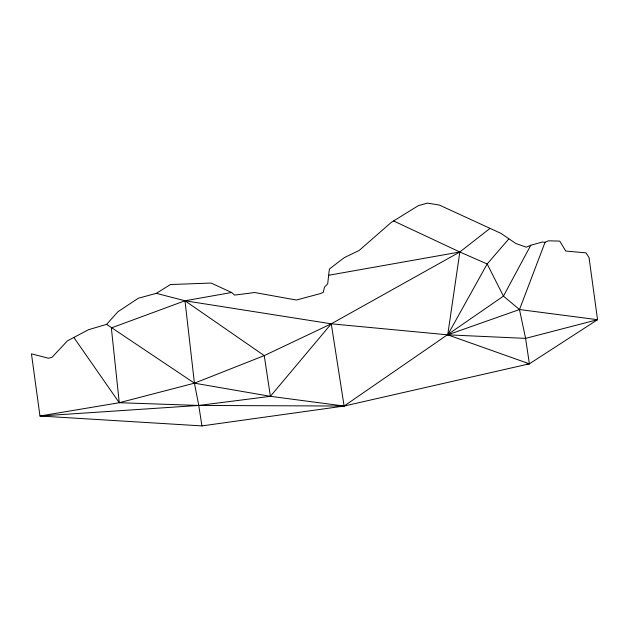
<?xml version="1.0" encoding="UTF-8"?>
<svg xmlns="http://www.w3.org/2000/svg" width="629" height="629" viewBox="0 0 629 629"><rect width="100%" height="100%" fill="white"/><g stroke="black" fill="none" stroke-linecap="round" stroke-linejoin="round"><path stroke-width="0.94" d="M526.457 364.167L529.39 363.829L525.585 338.378L519.491 309.539L545.06 242.283L548.504 240.789L559.763 241.119L565.793 251.065L585.953 252.85L589.035 257.52L597.55 319.697L529.39 363.829L344.11 406.043L201.917 425.904L39.965 416.013L31.45 353.828L48.441 358.239L52.01 357.327L67.421 340.855L88.516 329.714L106.623 324.352L117.977 311.701L138.356 298.232L156.314 293.342L170.435 284.536L211.069 283.042L231.637 292.493L234.625 295.087L254.714 292.532L296.393 300.033L320.46 293.562L323.361 292.257L324.446 287.154L327.685 283.86L329.376 269.047L344.212 257.686L359.198 250.428L391.262 222.399L418.356 205.636L427.358 203.096L439.341 205.054L500.951 233.375L515.827 243.486L526.308 247.181L530.766 245.263L542.379 242.016L545.06 242.283M530.766 245.263L503.452 296.141L344.11 406.043L198.764 405.446L119.266 402.717L39.965 416.013L198.764 405.446L270.399 396.325L344.11 406.043L331.263 323.817L459.823 251.993L489.7 228.634M106.623 324.352L194.424 383.179L270.399 396.325L331.263 323.817L447.738 334.84L525.585 338.378L597.55 319.697L519.491 309.539L447.738 334.84L459.823 251.993L393.691 220.991M508.704 239.036L487.176 263.968L447.738 334.84L529.39 363.829M73.97 337.639L119.266 402.717L194.424 383.179L264.243 355.613L331.263 323.817L184.989 300.772L156.314 293.342M231.637 292.493L184.989 300.772L111.349 327.921L119.266 402.717M328.66 275.274L459.823 251.993L487.176 263.968L503.452 296.141L519.491 309.539M201.917 425.904L198.764 405.446L194.424 383.179L184.989 300.772L264.243 355.613L270.399 396.325"/></g></svg>
